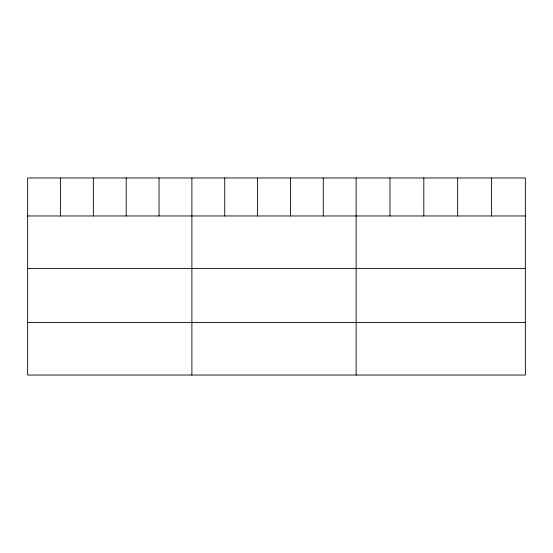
<?xml version="1.0" encoding="UTF-8"?>
<svg xmlns="http://www.w3.org/2000/svg" width="553" height="553" viewBox="0 0 553 553"><rect width="100%" height="100%" fill="white"/><g stroke="black" fill="none" stroke-linecap="round" stroke-linejoin="round"><path stroke-width="0.83" d="M525.35 215.96L525.35 375.038L27.65 375.038L27.65 177.962L525.35 177.962L525.35 215.96L27.65 215.96M27.65 268.454L525.35 268.454M27.65 322.544L525.35 322.544M491.506 177.962L491.506 215.96M457.663 177.962L457.663 215.96M423.819 177.962L423.819 215.96M389.976 177.962L389.976 215.96M356.132 177.962L356.132 375.038M323.284 177.962L323.284 215.96M290.436 177.962L290.436 215.96M257.587 177.962L257.587 215.96M224.739 177.962L224.739 215.96M191.891 177.962L191.891 375.038M159.043 177.962L159.043 215.96M126.195 177.962L126.195 215.96M93.346 177.962L93.346 215.96M60.498 177.962L60.498 215.96"/></g></svg>
